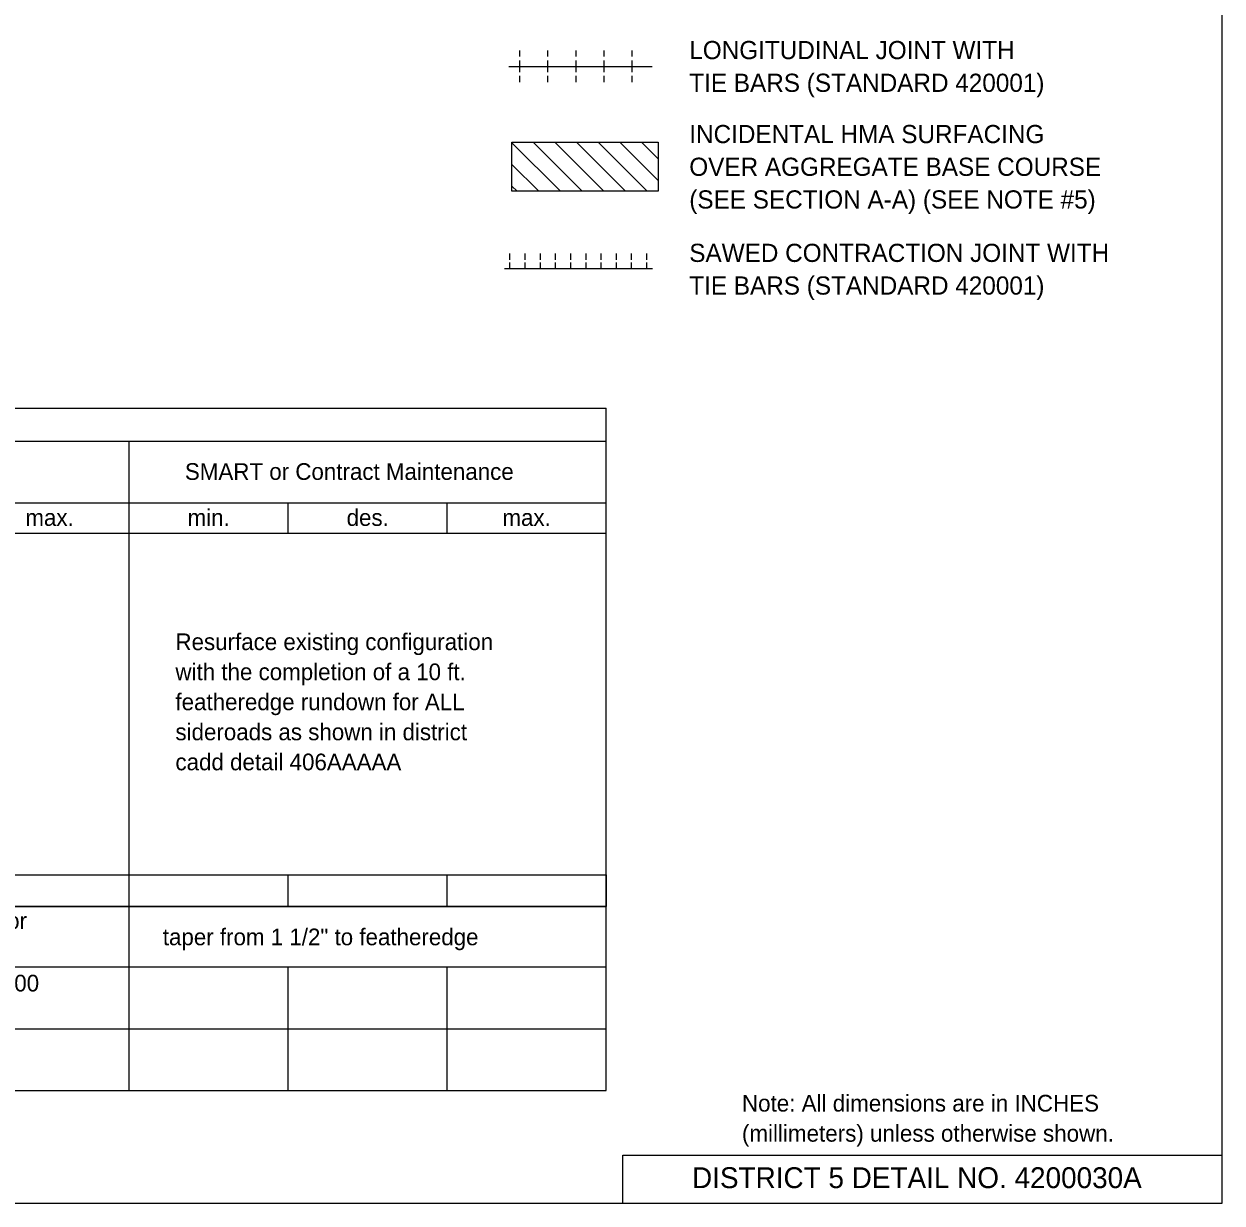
# Model space of a CAD drawing. Extents: x 2261292 to 2261946, y -3123663 to -3123263.
# Drawn here: x 2261745 to 2261945.9, y -3123663.2 to -3123465.4 of the extents above; entities that cross this region are included whole.
import ezdxf

# ---------------------------------------------------------------- set-up
doc = ezdxf.new("R2010")
doc.units = 0
for name, color, linetype in [('Default', 7, 'Continuous'), ('RD_Pr_Roadway_Items', 7, 'Continuous'), ('RD_Pr_Roadway_Notes', 7, 'Continuous'), ('SH_General_Details', 7, 'Continuous')]:
    doc.layers.add(name, color=color, linetype=linetype)

msp = doc.modelspace()

# ---------------------------------------------------------------- linework, layer by layer
at = {"layer": 'Default'}
msp.add_lwpolyline([(2261315.92, -3123663.21), (2261945.92, -3123663.21), (2261945.92, -3123263.21), (2261315.92, -3123263.21)], close=True, dxfattribs=at)
at = {"layer": 'RD_Pr_Roadway_Items'}
for p, q in [((2261828.1, -3123469.89), (2261828.1, -3123470.85)), ((2261832.81, -3123469.89), (2261832.81, -3123470.85)), ((2261837.52, -3123469.89), (2261837.52, -3123470.85)), ((2261842.24, -3123469.89), (2261842.24, -3123470.85)), ((2261846.95, -3123469.89), (2261846.95, -3123470.85)), ((2261826.33, -3123472.54), (2261850.32, -3123472.54)), ((2261828.1, -3123471.57), (2261828.1, -3123473.49)), ((2261832.81, -3123471.57), (2261832.81, -3123473.49)), ((2261837.52, -3123471.57), (2261837.52, -3123473.49)), ((2261842.24, -3123471.57), (2261842.24, -3123473.49)), ((2261846.95, -3123471.57), (2261846.95, -3123473.49)), ((2261828.1, -3123474.12), (2261828.1, -3123475.19)), ((2261832.81, -3123474.12), (2261832.81, -3123475.19)), ((2261837.52, -3123474.12), (2261837.52, -3123475.19)), ((2261842.24, -3123474.12), (2261842.24, -3123475.19)), ((2261846.95, -3123474.12), (2261846.95, -3123475.19)), ((2261838.59, -3123493.48), (2261830.38, -3123485.27)), ((2261842.23, -3123493.48), (2261834.01, -3123485.27)), ((2261845.86, -3123493.48), (2261837.65, -3123485.27)), ((2261849.5, -3123493.48), (2261841.28, -3123485.27)), ((2261851.33, -3123491.68), (2261844.92, -3123485.27)), ((2261851.33, -3123488.04), (2261848.56, -3123485.27)), ((2261834.96, -3123493.48), (2261826.82, -3123485.35)), ((2261831.32, -3123493.48), (2261826.82, -3123488.98)), ((2261827.69, -3123493.48), (2261826.82, -3123492.62)), ((2261826.5, -3123504.98), (2261826.5, -3123503.92)), ((2261826.5, -3123506.48), (2261826.5, -3123505.41)), ((2261829.05, -3123504.98), (2261829.05, -3123503.92)), ((2261829.05, -3123506.48), (2261829.05, -3123505.41)), ((2261831.6, -3123504.98), (2261831.6, -3123503.92)), ((2261831.6, -3123506.48), (2261831.6, -3123505.41)), ((2261834.15, -3123504.98), (2261834.15, -3123503.92)), ((2261834.15, -3123506.48), (2261834.15, -3123505.41)), ((2261836.7, -3123504.98), (2261836.7, -3123503.92)), ((2261836.7, -3123506.48), (2261836.7, -3123505.41)), ((2261839.25, -3123504.98), (2261839.25, -3123503.92)), ((2261839.25, -3123506.48), (2261839.25, -3123505.41)), ((2261841.79, -3123504.98), (2261841.79, -3123503.92)), ((2261841.79, -3123506.48), (2261841.79, -3123505.41)), ((2261844.34, -3123504.98), (2261844.34, -3123503.92)), ((2261844.34, -3123506.48), (2261844.34, -3123505.41)), ((2261846.89, -3123504.98), (2261846.89, -3123503.92)), ((2261846.89, -3123506.48), (2261846.89, -3123505.41)), ((2261849.44, -3123504.98), (2261849.44, -3123503.92)), ((2261849.44, -3123506.48), (2261849.44, -3123505.41)), ((2261850.41, -3123506.48), (2261825.6, -3123506.48))]:
    msp.add_line(p, q, dxfattribs=at)
msp.add_lwpolyline([(2261826.82, -3123485.27), (2261851.33, -3123485.27), (2261851.33, -3123493.48), (2261826.82, -3123493.48)], close=True, dxfattribs=at)
at = {"layer": 'RD_Pr_Roadway_Notes'}
for p, q in [((2261533.84, -3123529.88), (2261842.63, -3123529.88)), ((2261842.63, -3123644.34), (2261842.63, -3123529.88)), ((2261533.84, -3123535.41), (2261842.63, -3123535.41)), ((2261762.62, -3123644.34), (2261762.62, -3123535.41)), ((2261533.84, -3123545.77), (2261842.63, -3123545.77)), ((2261789.29, -3123550.84), (2261789.29, -3123545.77)), ((2261815.96, -3123550.84), (2261815.96, -3123545.77)), ((2261533.84, -3123550.84), (2261842.63, -3123550.84)), ((2261533.84, -3123608.18), (2261842.63, -3123608.18)), ((2261789.29, -3123613.48), (2261789.29, -3123608.18)), ((2261815.96, -3123613.48), (2261815.96, -3123608.18)), ((2261533.84, -3123613.48), (2261842.63, -3123613.48)), ((2261533.84, -3123623.61), (2261842.63, -3123623.61)), ((2261789.29, -3123644.34), (2261789.29, -3123623.61)), ((2261815.96, -3123644.34), (2261815.96, -3123623.61)), ((2261533.84, -3123633.98), (2261842.63, -3123633.98)), ((2261533.84, -3123644.34), (2261842.63, -3123644.34))]:
    msp.add_line(p, q, dxfattribs=at)
msp.add_lwpolyline([(2261602.61, -3123608.18), (2261842.63, -3123608.18), (2261842.63, -3123613.48), (2261602.61, -3123613.48)], close=True, dxfattribs=at)
at = {"layer": 'SH_General_Details'}
for p, q in [((2261845.41, -3123655.2), (2261945.92, -3123655.2)), ((2261845.41, -3123663.21), (2261845.41, -3123655.2))]:
    msp.add_line(p, q, dxfattribs=at)

# ---------------------------------------------------------------- texts
at = {"layer": 'RD_Pr_Roadway_Notes'}
for s, height, p in [('LONGITUDINAL JOINT WITH', 3.048, (2261856.57, -3123471.32)), ('TIE BARS (STANDARD 420001)', 3.048, (2261856.57, -3123476.81)), ('INCIDENTAL HMA SURFACING', 3.048, (2261856.57, -3123485.41)), ('OVER AGGREGATE BASE COURSE', 3.048, (2261856.57, -3123490.9)), ('(SEE SECTION A-A) (SEE NOTE #5)', 3.048, (2261856.57, -3123496.38)), ('SAWED CONTRACTION JOINT WITH', 3.048, (2261856.57, -3123505.34)), ('TIE BARS (STANDARD 420001)', 3.048, (2261856.57, -3123510.82)), ('SMART or Contract Maintenance', 2.8, (2261771.98, -3123541.9)), ('max.', 2.8, (2261745.22, -3123549.62)), ('min.', 2.8, (2261772.43, -3123549.62)), ('des.', 2.8, (2261799.1, -3123549.62)), ('max.', 2.8, (2261825.23, -3123549.62)), ('Resurface existing configuration', 2.8, (2261770.39, -3123570.46)), ('with the completion of a 10 ft.', 2.8, (2261770.39, -3123575.5)), ('featheredge rundown for ALL', 2.8, (2261770.39, -3123580.54)), ('sideroads as shown in district', 2.8, (2261770.39, -3123585.58)), ('cadd detail 406AAAAA', 2.8, (2261770.39, -3123590.62)), ('taper from 2 1/4" to 1 1/2" or', 2.8, (2261698.5, -3123617.25)), ('taper from 1 1/2" to featheredge', 2.8, (2261768.27, -3123619.97)), ('if applicable use item: 35800100', 2.8, (2261693.82, -3123627.72)), ('Note: All dimensions are in INCHES', 2.808, (2261865.4, -3123647.87)), ('(millimeters) unless otherwise shown.', 2.808, (2261865.4, -3123652.92))]:
    msp.add_text(s, height=height, dxfattribs=at).set_placement(p)
at = {"layer": 'SH_General_Details'}
msp.add_text('DISTRICT 5 DETAIL NO. 4200030A', height=3.5, dxfattribs=at).set_placement((2261857.03, -3123660.71))

doc.saveas('drawing.dxf')
